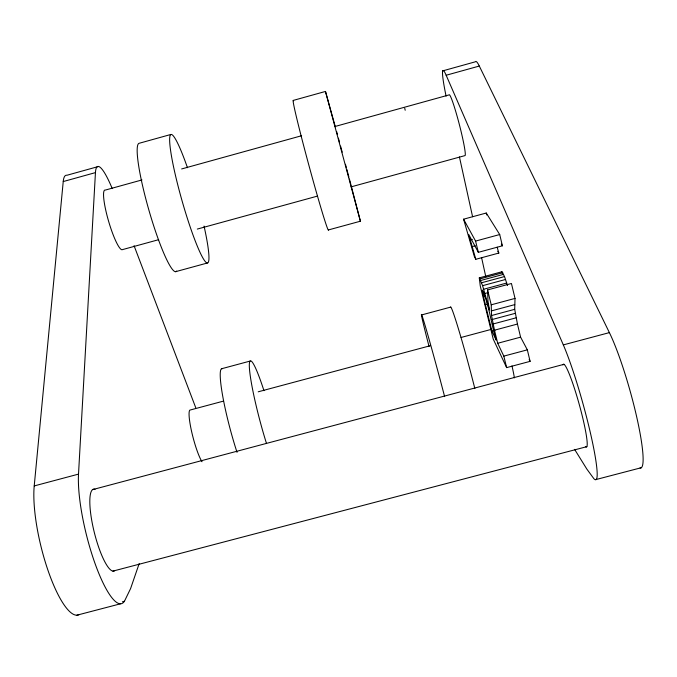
<?xml version="1.0" encoding="UTF-8"?>
<svg xmlns="http://www.w3.org/2000/svg" width="677" height="677" viewBox="0 0 677 677"><rect width="100%" height="100%" fill="white"/><g stroke="black" fill="none" stroke-linecap="round" stroke-linejoin="round"><path stroke-width="1.02" d="M479.291 277.866L480.255 285.922L493.194 339.008L506.633 367.611L530.099 361.357L527.341 349.848L520.596 337.154L517.448 324.046L514.706 309.321L515.019 298.413L511.44 283.494L487.567 289.925L487.965 301.045L489.446 309.99L482.608 285.66L479.291 277.866L501.962 271.748L504.526 276.571L507.505 285.559M122.393 601.794L124.441 601.261A75.452 17.28 76 0 1 95.33 564.322A75.452 17.28 76 0 1 78.515 474.12L95.449 172.61L63.232 181.554L34.222 485.925A75.333 19.54 76.2 0 0 48.532 571.921A75.333 19.54 76.2 0 0 79.412 614.445M501.64 272.713L501.962 271.748M139.174 563.611L130.593 588.575L124.441 601.261M170.942 134.444L138.971 143.338A66.752 9.004 74 0 0 149.854 213.424A66.752 9.004 74 0 0 176.697 271.054M293.141 100.441L325.476 91.446L335.335 126.836M98.597 166.466L66.972 175.25A55.455 10.417 73.5 0 0 63.232 181.554M442.792 70.848L475.313 61.819A56.301 5.475 75.7 0 1 479.299 66.05L609.385 332.619A76.899 10.375 74.4 0 1 636.735 417.091A76.899 10.375 74.4 0 1 640.036 467.942M446.092 96.168A56.233 4.189 75.5 0 1 446.16 75.249L479.299 66.05M141.992 179.93L105.384 190.059A31.074 5.154 73.7 0 0 107.965 219.018A31.074 5.154 73.7 0 0 121.987 249.754L158.638 239.692M181.639 168.945L301.62 135.73M335.174 126.447L449.046 94.915A31.472 2.344 75.5 0 1 458.761 122.283A31.472 2.344 75.5 0 1 465.074 155.583L351.05 186.877M197.32 229.071L317.454 196.102M175.656 271.663L207.331 263.014M328.37 229.952L360.401 221.21L351.177 185.659M475.804 259.291L474.374 256.549L463.584 219.187L486.255 213.018L499.711 234.538L502.41 245.802L478.343 252.326L468.755 234.547L475.804 259.291L498.822 253.063L497.172 247.19M470.354 239.946L472.351 239.396M463.584 219.187L475.584 241.088L499.711 234.538M472.258 246.563L475.262 245.751M480.035 278.873L502.825 272.729M480.755 280.481L503.612 274.32M481.618 282.749L504.526 276.571M482.608 285.66L505.567 279.474M483.733 289.223L506.734 283.028M484.986 293.446L487.99 292.642M483.522 296.822L482.388 290.061C489.386 305.733 491.087 323.691 496.182 340.066L491.9 331.053L485.384 304.633L483.522 296.822L485.561 296.272M221.497 368.77L250.185 361.053M421.644 314.923L450.755 307.087M485.384 304.633L487.415 304.083M506.633 367.611L503.815 356.119L497.705 343.273L494.489 330.19L491.527 315.541L491.223 304.811L515.019 298.413M491.307 310.921L514.732 304.633M491.527 315.541L514.706 309.321M492.069 319.544L515.129 313.366M493 324.012L515.992 317.851M223.554 401.089L189.907 410.093A27.749 4.206 75.2 0 0 191.972 433.102A27.749 4.206 75.2 0 0 202.017 461.731M258.208 391.805L430.496 345.659M461.079 337.468L491.663 329.276M494.489 330.19L517.448 324.046M491.9 331.053L494.938 330.241M497.705 343.273L520.596 337.154M503.815 356.119L527.341 349.848M34.222 485.925L78.515 474.12M446.16 75.249L563.323 344.898L609.385 332.619M92.563 489.632L563.992 364.311M112.89 571.126L586.815 446.668M76.95 615.181L120.438 603.816M596.2 479.494L641.381 467.689M574.595 449.359L586.874 469.127L593.797 478.58A76.772 7.938 74.5 0 0 590.657 434.016A76.772 7.938 74.5 0 0 563.323 344.898M501.344 244.058L502.41 245.802M497.764 251.269L498.822 253.063M529.143 359.538L530.099 361.357M134.063 245.709L195.755 407.74M360.401 221.21L325.476 91.446M336.596 131.448L337.366 134.308M338.415 138.159L339.482 142.111M340.556 146.088L342.19 152.139M345.456 164.274L346.26 167.287M346.802 169.292L348.9 177.129M349.4 179.007L350.906 184.643M475.584 241.088L478.343 252.326M487.567 289.925L491.223 304.811M486.255 213.018L486.729 214.981M404.719 108.227L405.201 110.266M459.429 156.92L472.588 216.733M481.669 257.988L485.756 276.546M328.523 229.588A67.125 1.862 74.8 0 1 308.822 165.044A67.125 1.862 74.8 0 1 293.505 100.848M204.039 226.076A66.828 7.532 74.1 0 1 198.92 249.923A66.828 7.532 74.1 0 1 170.528 150.015A66.828 7.532 74.1 0 1 187.461 167.718M95.449 172.61A55.522 9.207 73.7 0 1 112.23 188.595M511.964 365.902A28.07 1.913 74.9 0 1 514.359 377.868M429.057 346.472A60.041 1.109 74.9 0 1 423.616 320.585A60.041 1.109 74.9 0 1 444.62 396.612M450.501 307.341A60.101 2.353 74.9 0 1 474.848 388.573M266.476 443.41A59.661 6.144 75.2 0 1 249.364 367.289A59.661 6.144 75.2 0 1 263.954 390.688M237.035 452.329A59.593 7.345 75.2 0 1 222.471 394.759A59.593 7.345 75.2 0 1 222.471 368.686M562.968 364.928A42.956 4.434 74.5 0 1 579.25 404.448A42.956 4.434 74.5 0 1 585.613 446.659M114.557 570.804A42.211 9.656 76 0 1 93.9 530.785A42.211 9.656 76 0 1 95.076 489.31"/></g></svg>
